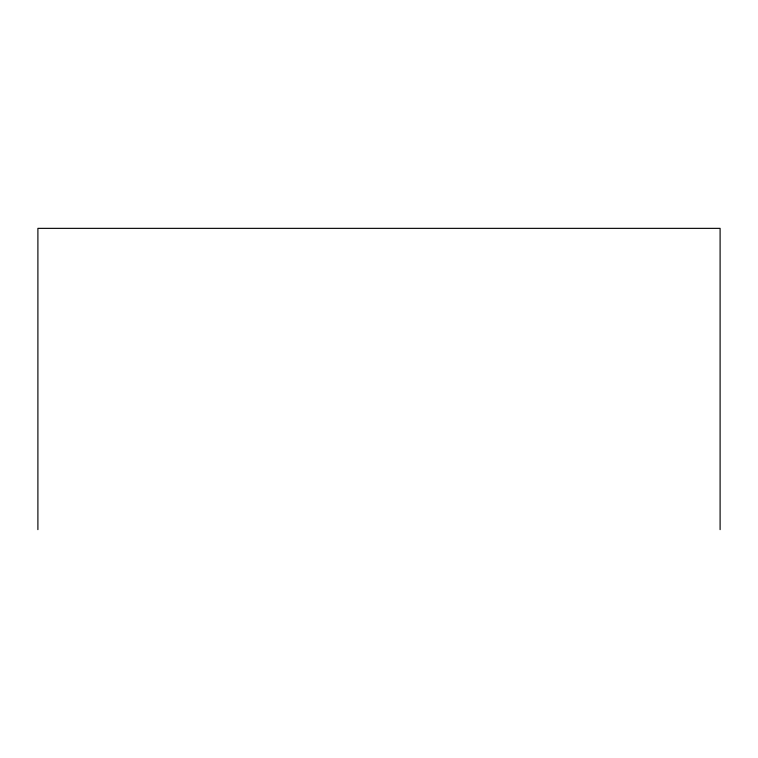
<?xml version="1.0" encoding="UTF-8"?>
<svg xmlns="http://www.w3.org/2000/svg" width="758" height="758" viewBox="0 0 758 758"><rect width="100%" height="100%" fill="white"/><g stroke="black" fill="none" stroke-linecap="round" stroke-linejoin="round"><path stroke-width="1.14" d="M720.1 529.643L720.1 228.357L37.9 228.357L37.9 529.643"/></g></svg>
